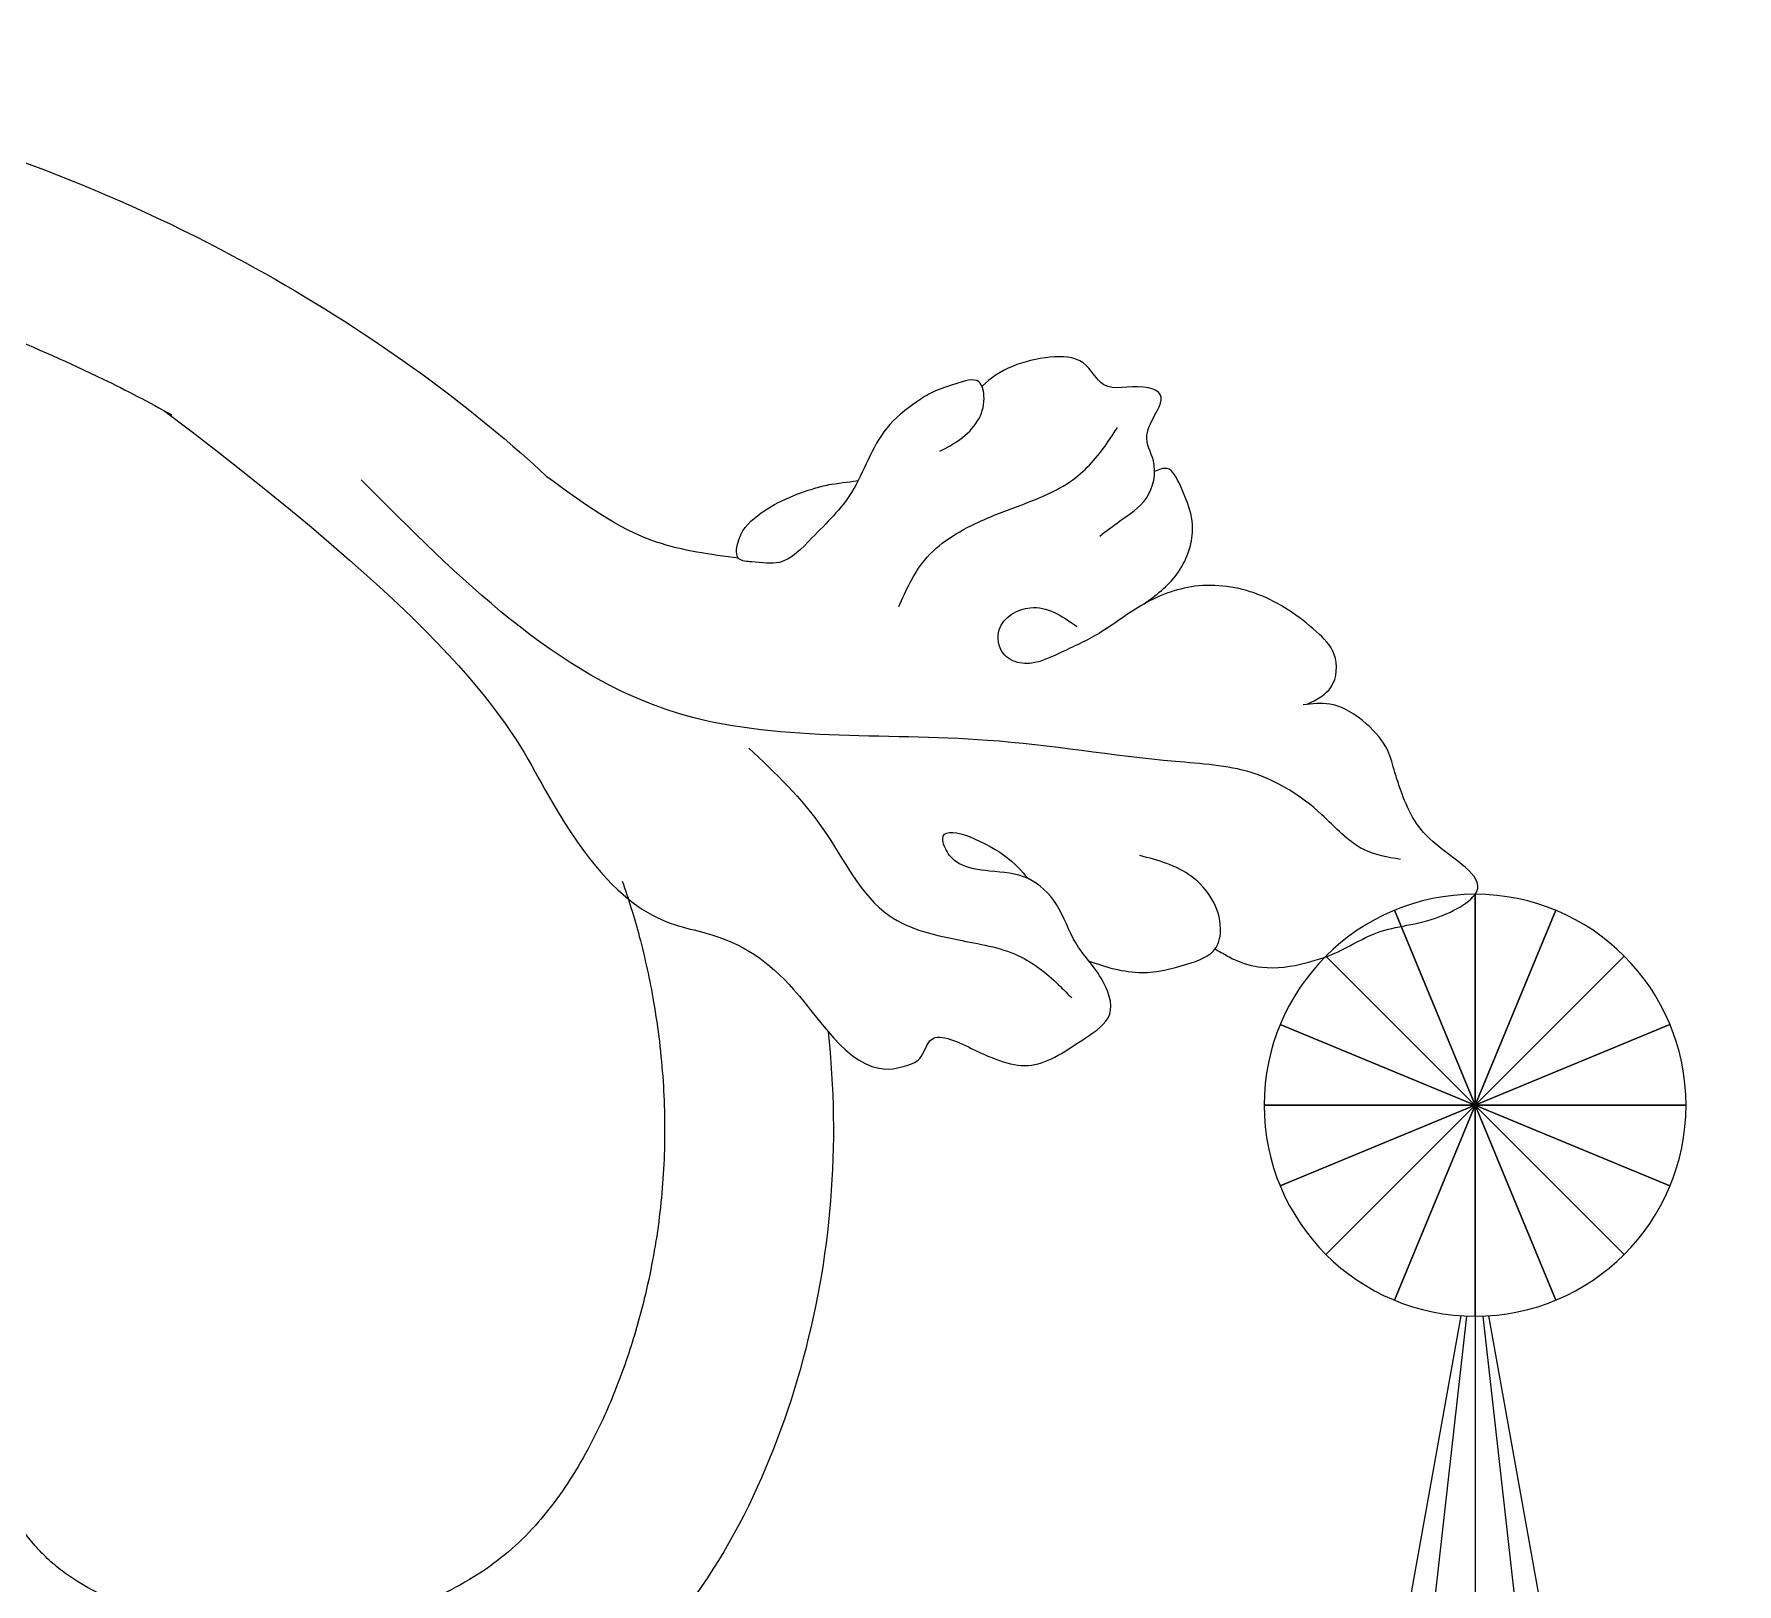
# Model space of a CAD drawing. Header units: inches. Extents: x 193287 to 241687, y 437648 to 550079.
# Drawn here: x 234556.54 to 234576.73, y 464821.46 to 464839.83 of the extents above; entities that cross this region are included whole.
import ezdxf

# ---------------------------------------------------------------- set-up
doc = ezdxf.new("R2010")
doc.units = ezdxf.units.IN
doc.header["$MEASUREMENT"] = 0
doc.linetypes.add('HIDDEN', pattern=[0.375, 0.25, -0.125])
doc.layers.add('CQ SPOT DETAIL DIMENSION', color=9, linetype='Continuous')
doc.layers.add('E-LITE-FIXT-NORM-CEILING', color=3, linetype='Continuous')
doc.layers.add('Glass', color=4, linetype='Continuous', lineweight=0)

# ---------------------------------------------------------------- blocks, each defined once
blk = doc.blocks.new('512')
at = {"layer": 'Glass', "color": 4, "lineweight": 0}
for p, q in [((33922.489, 988.103), (33922.489, 1008.103)), ((33922.489, 1008.103), (33922.489, 988.103)), ((33918.662, 988.865), (33926.316, 1007.342)), ((33926.316, 988.865), (33918.662, 1007.342)), ((33926.316, 1007.342), (33918.662, 988.865)), ((33918.662, 1007.342), (33926.316, 988.865)), ((33915.418, 991.032), (33929.56, 1005.175)), ((33929.56, 991.032), (33915.418, 1005.175)), ((33929.56, 1005.175), (33915.418, 991.032)), ((33915.418, 1005.175), (33929.56, 991.032)), ((33913.25, 994.277), (33931.728, 1001.93)), ((33931.728, 994.277), (33913.25, 1001.93)), ((33931.728, 1001.93), (33913.25, 994.277)), ((33913.25, 1001.93), (33931.728, 994.277)), ((33912.489, 998.103), (33932.489, 998.103)), ((33932.489, 998.103), (33912.489, 998.103)), ((33922.489, 988.103), (33922.489, 898.103))]:
    blk.add_line(p, q, dxfattribs=at)
for points in [[(33922.489, 898.103), (33910.076, 922.623), (33921.832, 988.125)], [(33914.739, 922.623), (33922.102, 988.111)], [(33922.489, 898.103), (33934.902, 922.623), (33923.146, 988.125)], [(33930.239, 922.623), (33922.876, 988.111)]]:
    blk.add_lwpolyline(points, dxfattribs=at)
blk.add_circle((33922.489, 998.103), 10, dxfattribs=at)
at = {"layer": 'Glass', "lineweight": 0}
for points, knots in [([(34021.459, 1048.88), (34020.78, 1048.822), (34006.911, 1047.561), (33988.315, 1043.952), (33970.71, 1031.825), (33966.493, 1027.899)], [632.856665, 632.856665, 632.856665, 632.856665, 634.98684, 676.415008, 692.996726, 692.996726, 692.996726, 692.996726]), ([(34248.308, 898.055), (34245.998, 901.69), (34243.637, 905.296), (34236.205, 916.309), (34230.955, 923.619), (34221.812, 935.534), (34218.064, 940.215), (34206.46, 954.077), (34198.26, 963.067), (34180.82, 980.152), (34171.579, 988.249), (34156.169, 999.958), (34150.393, 1003.999), (34132.465, 1015.407), (34119.709, 1022.06), (34096.825, 1031.167), (34087.22, 1034.273), (34074.185, 1037.471), (34070.673, 1038.23), (34064.842, 1039.309), (34062.502, 1039.692), (34057.871, 1040.346), (34055.574, 1040.618), (34048.735, 1041.281), (34044.243, 1041.517), (34036.367, 1041.619), (34032.965, 1041.558), (34026.767, 1041.273), (34023.966, 1041.078), (34019.741, 1040.694), (34018.31, 1040.549), (34015.48, 1040.225), (34014.078, 1040.046), (34009.907, 1039.444), (34007.175, 1038.957), (34000.358, 1037.431), (33996.329, 1036.236), (33990.737, 1034.009), (33989.134, 1033.304), (33986.446, 1031.995), (33985.361, 1031.432), (33984.276, 1030.832)], [351.610053, 351.610053, 351.610053, 351.610053, 364.971793, 364.971793, 392.738509, 392.738509, 411.069382, 411.069382, 447.73113, 447.73113, 484.392877, 484.392877, 505.247379, 505.247379, 546.956383, 546.956383, 575.102249, 575.102249, 585.533638, 585.533638, 592.61419, 592.61419, 599.694741, 599.694741, 613.855844, 613.855844, 624.795579, 624.795579, 633.909087, 633.909087, 638.600231, 638.600231, 643.291376, 643.291376, 652.673664, 652.673664, 667.063958, 667.063958, 672.890152, 672.890152, 676.848983, 676.848983, 676.848983, 676.848983]), ([(33940.285, 1025.086), (33939.976, 1025.323), (33939.226, 1025.9), (33937.864, 1026.748), (33937.495, 1028.527), (33938.499, 1030.052), (33936.776, 1031.756), (33938.629, 1032.336), (33940.129, 1031.775), (33940.968, 1033.604), (33943.361, 1033.635), (33945.048, 1032.993), (33945.866, 1032.183)], [0, 0, 0, 0, 0.0394656, 0.0960233, 0.1563961, 0.1985681, 0.2681145, 0.2956501, 0.3591776, 0.4069329, 0.4608963, 0.5785866, 0.5785866, 0.5785866, 0.5785866]), ([(33947.861, 1029.11), (33947.54, 1029.278), (33946.857, 1029.634), (33946.007, 1030.47), (33945.689, 1031.457), (33945.916, 1032.706), (33947.204, 1032.263), (33948.126, 1031.994), (33949.257, 1031.27), (33950.915, 1029.956), (33951.731, 1027.136), (33953.674, 1025.287), (33955.23, 1023.615), (33956.497, 1023.865), (33957.552, 1023.893), (33957.474, 1025.158), (33956.241, 1026.455), (33954.423, 1027.198), (33952.933, 1027.582), (33951.964, 1027.669), (33951.731, 1027.715)], [0, 0, 0, 0, 0.0366498, 0.077866, 0.1150907, 0.1429147, 0.1798508, 0.2189836, 0.2487915, 0.31256, 0.4292598, 0.5256373, 0.590663, 0.6346422, 0.6557233, 0.6803552, 0.734557, 0.8374592, 0.863381, 0.9037163, 0.9037163, 0.9037163, 0.9037163]), ([(33984.655, 1031.04), (33969.949, 1019.941), (33964.188, 1006.9), (33958.425, 1006.668), (33954.394, 1003.78), (33951.865, 999.359), (33949.456, 999.97), (33948.67, 1000.222), (33948.367, 1001.775), (33945.867, 1000.532), (33943.543, 999.518), (33941.372, 1001.035), (33939.416, 1002.312), (33940.186, 1004.363), (33941.555, 1005.684), (33942.148, 1007.629), (33943.617, 1009.06), (33945.377, 1009.176), (33946.779, 1009.352), (33947.515, 1009.991), (33948.177, 1011.692), (33944.853, 1010.254), (33943.986, 1009.209), (33943.685, 1008.846)], [0.03516, 0.03516, 0.03516, 0.03516, 0.107313, 0.26663, 0.427361, 0.630375, 0.648892, 0.675838, 0.708228, 0.775603, 0.875393, 0.971157, 1.025676, 1.084765, 1.154067, 1.222499, 1.284009, 1.346412, 1.396873, 1.420259, 1.445046, 1.546016, 1.599623, 1.599623, 1.599623, 1.599623]), ([(33938.201, 1021.855), (33937.631, 1022.276), (33936.45, 1023.146), (33935.609, 1025.431), (33936.248, 1027.013), (33936.916, 1028.458), (33937.482, 1028.237), (33937.683, 1028.143)], [0, 0, 0, 0, 0.0711063, 0.1471174, 0.2193336, 0.2543196, 0.2746232, 0.2746232, 0.2746232, 0.2746232]), ([(33934.816, 1005.509), (33934.721, 1005.455), (33934.419, 1005.285), (33933.73, 1004.884), (33932.359, 1004.5), (33930.579, 1004.767), (33928.818, 1005.385), (33926.911, 1006.58), (33924.716, 1006.61), (33921.101, 1008.568), (33925.053, 1010.529), (33925.849, 1012.519), (33926.339, 1013.99), (33926.608, 1015.113), (33927.663, 1016.315), (33929.115, 1017.254), (33930.214, 1017.134), (33930.641, 1017.087)], [0.0428675, 0.0428675, 0.0428675, 0.0428675, 0.0538578, 0.0779195, 0.1232637, 0.19437, 0.254904, 0.3126025, 0.4135194, 0.4961387, 0.6068865, 0.7019697, 0.7259801, 0.762898, 0.8169574, 0.8837967, 0.9262415, 0.9262415, 0.9262415, 0.9262415]), ([(33962.926, 1008.727), (33962.619, 1007.863), (33962.349, 1006.989), (33961.843, 1005.08), (33961.618, 1004.042), (33961.222, 1001.741), (33961.072, 1000.49), (33960.906, 998.002), (33960.89, 996.764), (33960.992, 994.316), (33961.108, 993.107), (33961.476, 990.678), (33961.73, 989.458), (33962.301, 987.316), (33962.587, 986.397), (33963.231, 984.613), (33963.589, 983.748), (33964.558, 981.707), (33965.208, 980.586), (33966.227, 979.154), (33966.563, 978.728), (33967.309, 977.874), (33967.715, 977.466), (33968.59, 976.696), (33969.056, 976.338), (33970.621, 975.286), (33971.827, 974.69), (33974.467, 973.781), (33975.901, 973.47), (33978.906, 973.175), (33980.477, 973.19), (33982.832, 973.47), (33983.596, 973.601), (33985.054, 973.939), (33985.75, 974.145), (33987.083, 974.638), (33987.714, 974.927), (33988.709, 975.486), (33989.101, 975.742), (33989.713, 976.206), (33989.95, 976.406), (33990.411, 976.839), (33990.632, 977.069), (33991.256, 977.794), (33991.621, 978.323), (33992.062, 979.137), (33992.188, 979.402), (33992.39, 979.888), (33992.47, 980.108), (33992.62, 980.576), (33992.688, 980.822), (33992.868, 981.594), (33992.957, 982.152), (33993.027, 982.968), (33993.041, 983.199), (33993.049, 983.434)], [713.831743, 713.831743, 713.831743, 713.831743, 717.630466, 717.630466, 722.034943, 722.034943, 727.296713, 727.296713, 732.558482, 732.558482, 737.725581, 737.725581, 742.942324, 742.942324, 746.872896, 746.872896, 750.803469, 750.803469, 756.638057, 756.638057, 759.387039, 759.387039, 762.637979, 762.637979, 765.888919, 765.888919, 772.946131, 772.946131, 780.003344, 780.003344, 787.060556, 787.060556, 790.5027, 790.5027, 793.944844, 793.944844, 797.583482, 797.583482, 800.326172, 800.326172, 802.28114, 802.28114, 804.236108, 804.236108, 808.146044, 808.146044, 809.964707, 809.964707, 811.436484, 811.436484, 812.908261, 812.908261, 815.851815, 815.851815, 816.982684, 816.982684, 816.982684, 816.982684]), ([(33953.167, 1001.604), (33952.584, 996.255), (33953.373, 985.793), (33961.95, 968.053), (33979.485, 963.317), (33994.463, 968.371), (34000.06, 975.979), (34000.974, 981.073), (34001.045, 983.173)], [725.197416, 725.197416, 725.197416, 725.197416, 743.655004, 761.110169, 787.366574, 801.048421, 810.54533, 817.000769, 817.000769, 817.000769, 817.000769])]:
    blk.add_open_spline(points, degree=3, knots=knots, dxfattribs=at)
for points in [[(33949.81, 1021.741), (33948.596, 1023.932), (33946.035, 1025.747), (33944.018, 1026.552), (33941.414, 1027.863), (33939.862, 1029.591), (33939.443, 1030.224)], [(33926.028, 1009.758), (33927.761, 1010.22), (33929.764, 1011.881), (33933.101, 1013.872), (33936.7, 1014.397), (33945.599, 1015.399), (33960.306, 1016.688), (33975.301, 1027.753)], [(33957.41, 1024.037), (33961.301, 1024.801), (33966.493, 1027.899)], [(33930.458, 1017.107), (33929.309, 1017.939), (33929.168, 1019.468), (33930.02, 1020.557), (33932.789, 1022.321), (33935.773, 1022.702), (33938.341, 1021.774), (33940.302, 1020.484), (33942.191, 1019.533), (33944.081, 1019.068), (33944.858, 1019.527), (33945.055, 1020.642), (33943.579, 1021.689), (33941.37, 1020.797)], [(33956.915, 1015.033), (33953.407, 1011.209), (33950.261, 1007.089), (33946.81, 1005.907), (33944.001, 1005.123), (33942.145, 1003.726), (33941.612, 1003.187)], [(33940.792, 1004.932), (33939.601, 1004.568), (33938.268, 1004.394), (33936.154, 1004.79), (33934.77, 1005.575), (33934.559, 1006.482), (33935.935, 1008.95), (33938.389, 1009.939)]]:
    blk.add_spline(points, degree=3, dxfattribs=at)
blk = doc.blocks.new('SMDS')
at = {"layer": 'E-LITE-FIXT-NORM-CEILING', "linetype": 'HIDDEN', "xscale": -0.25, "yscale": 0.25, "zscale": 0.25, "rotation": 359.9999999999999}
blk.add_blockref('512', (393446.613, 478381.088), dxfattribs=at)

msp = doc.modelspace()

# ---------------------------------------------------------------- block references
at = {"layer": 'CQ SPOT DETAIL DIMENSION'}
msp.add_blockref('SMDS', (-150392.368, -13803.482), dxfattribs=at)

doc.saveas('drawing.dxf')
